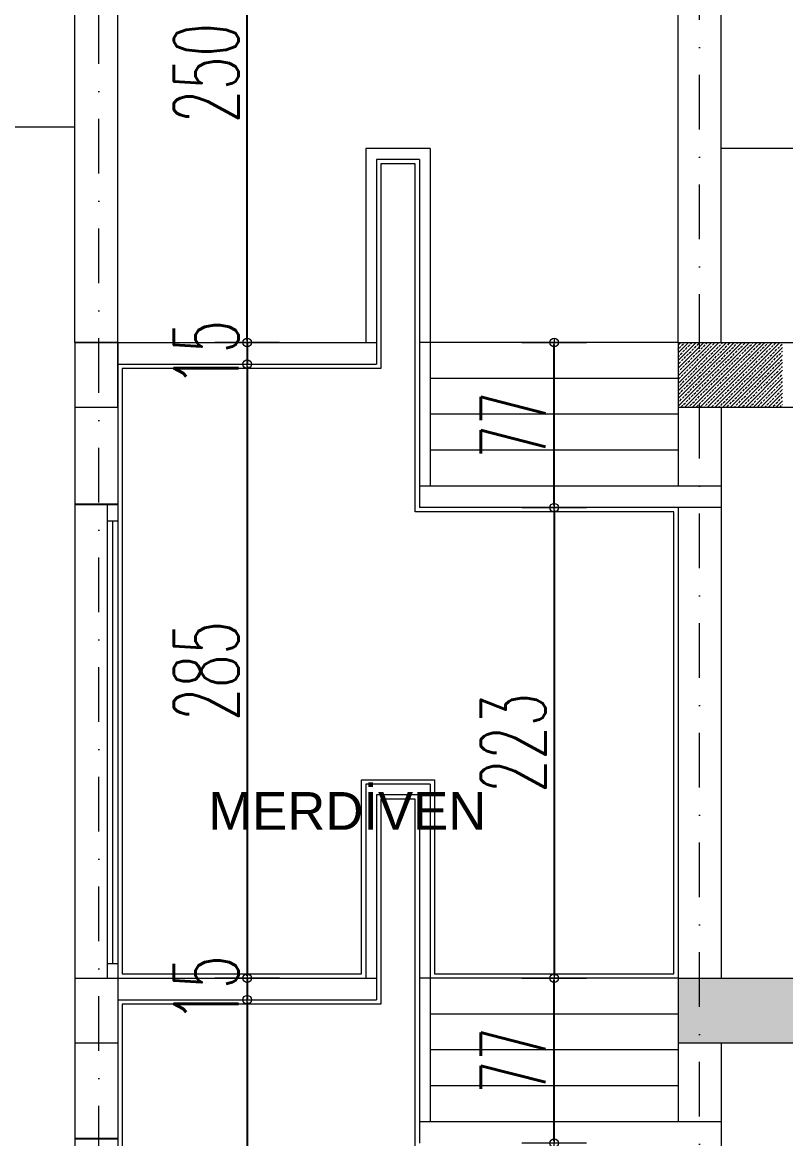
# Model space of a CAD drawing. Header units: millimetres. Extents: x -16104 to 67872, y -88009 to 12107.
# Drawn here: x 44321 to 44675, y -6003 to -5485 of the extents above; entities that cross this region are included whole.
import ezdxf

# ---------------------------------------------------------------- set-up
doc = ezdxf.new("R2010")
doc.units = ezdxf.units.MM
doc.linetypes.add('DASHDOTX2', pattern=[50.8, 25.4, -12.7, 0, -12.7])
doc.layers.get('0').update_dxf_attribs({"color": 241})
doc.layers.add('TARAMA', color=8, linetype='Continuous', lineweight=15)
doc.styles.add('DIM', font='Txttw.shx', dxfattribs={"width": 0.6})
doc.dimstyles.new('50', dxfattribs={"dimscale": 0, "dimtxt": 30, "dimasz": 1, "dimexe": 0, "dimexo": 2, "dimgap": 4, "dimtad": 1, "dimdec": 0, "dimzin": 0, "dimdsep": 46, "dimtxsty": 'DIM', "dimblk1": 'DOT', "dimblk2": 'DOT', "dimsah": 1, "dimcen": 1.5, "dimdle": 3, "dimse1": 1, "dimse2": 1, "dimclrd": 256, "dimclre": 9, "dimclrt": 256, "dimadec": 0, "dimazin": 0, "dimtfac": 0.24, "dimtdec": 0, "dimtix": 1, "dimtmove": 2, "dimatfit": 3, "dimldrblk": 'DOT', "dimfxl": 0, "dimtolj": 1, "dimtzin": 15, "dimarcsym": 0})

# ---------------------------------------------------------------- blocks, each defined once
blk = doc.blocks.new('DOT')
for p, q in [((0, 15), (0, -15)), ((-2, 0), (0, 0)), ((2, 0), (0, 0))]:
    blk.add_line(p, q)
blk.add_circle((0, 0), 2)
blk = doc.blocks.new('*D2752')
at = {"layer": 'Defpoints', "color": 0, "transparency": 16777216}
for p in [(44625.03, -5710.16), (44567.53, -5928.52), (44625.03, -5928.52)]:
    blk.add_point(p, dxfattribs=at)
at = {"layer": 'TARAMA', "lineweight": -2, "transparency": 16777216}
blk.add_line((44567.53, -5711.16), (44567.53, -5927.52), dxfattribs=at)
for p, rotation in [((44567.53, -5710.16), 90), ((44567.53, -5928.52), 270)]:
    blk.add_blockref('DOT', p, dxfattribs=dict(at, rotation=rotation))
at = {"layer": 'TARAMA', "transparency": 16777216, "insert": (44548.53, -5819.34), "char_height": 30, "attachment_point": 5, "rotation": 90, "style": 'DIM'}
blk.add_mtext('\\A1;223', dxfattribs=at)
blk = doc.blocks.new('*D2753')
at = {"layer": 'Defpoints', "color": 0, "transparency": 16777216}
for p in [(44425.03, -5633.52), (44425.03, -5643.52), (44425.03, -5643.52)]:
    blk.add_point(p, dxfattribs=at)
at = {"layer": 'TARAMA', "lineweight": -2, "transparency": 16777216}
for p, q in [((44425.03, -5632.52), (44425.03, -5631.52)), ((44425.03, -5633.52), (44425.03, -5643.52)), ((44425.03, -5644.52), (44425.03, -5645.52))]:
    blk.add_line(p, q, dxfattribs=at)
for p, rotation in [((44425.03, -5633.52), 270), ((44425.03, -5643.52), 90)]:
    blk.add_blockref('DOT', p, dxfattribs=dict(at, rotation=rotation))
at = {"layer": 'TARAMA', "transparency": 16777216, "insert": (44406.03, -5638.52), "char_height": 30, "attachment_point": 5, "rotation": 90, "style": 'DIM'}
blk.add_mtext('\\A1;15', dxfattribs=at)
blk = doc.blocks.new('*D2754')
at = {"layer": 'Defpoints', "color": 0, "transparency": 16777216}
for p in [(44425.03, -5643.52), (44425.03, -5928.52), (44425.03, -5928.52)]:
    blk.add_point(p, dxfattribs=at)
at = {"layer": 'TARAMA', "lineweight": -2, "transparency": 16777216}
blk.add_line((44425.03, -5644.52), (44425.03, -5927.52), dxfattribs=at)
for p, rotation in [((44425.03, -5643.52), 90), ((44425.03, -5928.52), 270)]:
    blk.add_blockref('DOT', p, dxfattribs=dict(at, rotation=rotation))
at = {"layer": 'TARAMA', "transparency": 16777216, "insert": (44406.03, -5786.02), "char_height": 30, "attachment_point": 5, "rotation": 90, "style": 'DIM'}
blk.add_mtext('\\A1;285', dxfattribs=at)
blk = doc.blocks.new('*D2639')
at = {"layer": 'Defpoints', "color": 0, "transparency": 16777216}
for p in [(44567.53, -5633.52), (44567.53, -5633.52), (44567.53, -5710.16)]:
    blk.add_point(p, dxfattribs=at)
at = {"layer": 'TARAMA', "lineweight": -2, "transparency": 16777216}
blk.add_line((44567.53, -5709.16), (44567.53, -5634.52), dxfattribs=at)
for p, rotation in [((44567.53, -5633.52), 90), ((44567.53, -5710.16), 270)]:
    blk.add_blockref('DOT', p, dxfattribs=dict(at, rotation=rotation))
at = {"layer": 'TARAMA', "transparency": 16777216, "insert": (44548.53, -5671.84), "char_height": 30, "attachment_point": 5, "rotation": 90, "style": 'DIM'}
blk.add_mtext('\\A1;77', dxfattribs=at)
blk = doc.blocks.new('*D2648')
at = {"layer": 'Defpoints', "color": 0, "transparency": 16777216}
for p in [(44425.03, -5928.52), (44425.03, -5938.52), (44425.03, -5938.52)]:
    blk.add_point(p, dxfattribs=at)
at = {"layer": 'TARAMA', "lineweight": -2, "transparency": 16777216}
for p, q in [((44425.03, -5927.52), (44425.03, -5926.52)), ((44425.03, -5928.52), (44425.03, -5938.52)), ((44425.03, -5939.52), (44425.03, -5940.52))]:
    blk.add_line(p, q, dxfattribs=at)
for p, rotation in [((44425.03, -5928.52), 270), ((44425.03, -5938.52), 90)]:
    blk.add_blockref('DOT', p, dxfattribs=dict(at, rotation=rotation))
at = {"layer": 'TARAMA', "transparency": 16777216, "insert": (44406.03, -5933.52), "char_height": 30, "attachment_point": 5, "rotation": 90, "style": 'DIM'}
blk.add_mtext('\\A1;15', dxfattribs=at)
blk = doc.blocks.new('*D2649')
at = {"layer": 'Defpoints', "color": 0, "transparency": 16777216}
for p in [(44425.03, -5938.52), (44425.03, -6223.52), (44425.03, -6223.52)]:
    blk.add_point(p, dxfattribs=at)
at = {"layer": 'TARAMA', "lineweight": -2, "transparency": 16777216}
blk.add_line((44425.03, -5939.52), (44425.03, -6222.52), dxfattribs=at)
for p, rotation in [((44425.03, -5938.52), 90), ((44425.03, -6223.52), 270)]:
    blk.add_blockref('DOT', p, dxfattribs=dict(at, rotation=rotation))
at = {"layer": 'TARAMA', "transparency": 16777216, "insert": (44406.03, -6081.02), "char_height": 30, "attachment_point": 5, "rotation": 90, "style": 'DIM'}
blk.add_mtext('\\A1;285', dxfattribs=at)
blk = doc.blocks.new('*D2650')
at = {"layer": 'Defpoints', "color": 0, "transparency": 16777216}
for p in [(44567.53, -5928.52), (44567.53, -5928.52), (44567.53, -6005.16)]:
    blk.add_point(p, dxfattribs=at)
at = {"layer": 'TARAMA', "lineweight": -2, "transparency": 16777216}
blk.add_line((44567.53, -6004.16), (44567.53, -5929.52), dxfattribs=at)
for p, rotation in [((44567.53, -5928.52), 90), ((44567.53, -6005.16), 270)]:
    blk.add_blockref('DOT', p, dxfattribs=dict(at, rotation=rotation))
at = {"layer": 'TARAMA', "transparency": 16777216, "insert": (44548.53, -5966.84), "char_height": 30, "attachment_point": 5, "rotation": 90, "style": 'DIM'}
blk.add_mtext('\\A1;77', dxfattribs=at)
blk = doc.blocks.new('*D2789')
at = {"layer": 'Defpoints', "color": 0, "transparency": 16777216}
for p in [(44425.03, -5383.52), (44425.03, -5383.52), (44425.03, -5633.52)]:
    blk.add_point(p, dxfattribs=at)
at = {"layer": 'TARAMA', "lineweight": -2, "transparency": 16777216}
blk.add_line((44425.03, -5632.52), (44425.03, -5384.52), dxfattribs=at)
for p, rotation in [((44425.03, -5383.52), 90), ((44425.03, -5633.52), 270)]:
    blk.add_blockref('DOT', p, dxfattribs=dict(at, rotation=rotation))
at = {"layer": 'TARAMA', "transparency": 16777216, "insert": (44406.03, -5508.52), "char_height": 30, "attachment_point": 5, "rotation": 90, "style": 'DIM'}
blk.add_mtext('\\A1;250', dxfattribs=at)

msp = doc.modelspace()

# ---------------------------------------------------------------- hatches: boundary and pattern name
at = {"layer": 'TARAMA'}
h = msp.add_hatch(dxfattribs=at)
h.set_pattern_fill('JIS_STN_2.5,_O', color=256)
h.set_pattern_definition([(45, (11195.8239, -24013.2224), (-1.76776695, 1.76776695), []), (45, (11197.5889, -24013.2224), (-1.76776695, 1.76776695), [1.2, -0.5])])
h.paths.add_polyline_path([(44625.03, -5928.52), (44625.03, -5958.52), (45669.53, -5958.52), (45669.53, -5928.52)])
h.paths.add_polyline_path([(44673.53, -5965.59), (44673.53, -5921.45), (44718.53, -5921.45), (44718.53, -5965.59)], flags=9)
h.paths.add_polyline_path([(45563.34, -5965.59), (45563.34, -5921.45), (45608.34, -5921.45), (45608.34, -5965.59)], flags=9)
h.paths.add_polyline_path([(45563.31, -5993.09), (45563.31, -5948.95), (45608.31, -5948.95), (45608.31, -5993.09)], flags=9)
h.paths.add_polyline_path([(45513.03, -5965.59), (45513.03, -5921.45), (45558.03, -5921.45), (45558.03, -5965.59)], flags=9)

# ---------------------------------------------------------------- linework, layer by layer
for p, q in [((44345.03, -5708.52), (44365.03, -5708.52)), ((44345.03, -6002.88), (44365.03, -6002.88))]:
    msp.add_line(p, q)
at = {"layer": 'TARAMA', "linetype": 'DASHDOTX2'}
for p, q in [((44356.19, -8100.05), (44356.19, -5206.35)), ((44635.02, -8130.6), (44635.02, -5236.91))]:
    msp.add_line(p, q, dxfattribs=at)
at = {"layer": 'TARAMA'}
for p, q in [((44345.03, -5633.52), (44345.03, -5393.52)), ((44365.03, -5633.52), (44365.03, -5393.52)), ((44625.03, -5633.52), (44625.03, -5393.52)), ((44645.03, -5633.52), (44645.03, -5393.52)), ((44345.03, -5533.52), (44185.34, -5533.52)), ((44480.03, -5543.52), (44480.03, -5633.52)), ((44510.03, -5543.52), (44480.03, -5543.52)), ((44510.03, -5543.52), (44510.03, -5700.16)), ((45015.03, -5543.52), (44645.03, -5543.52)), ((44485.03, -5548.52), (44485.03, -5643.52)), ((44505.03, -5548.52), (44485.03, -5548.52)), ((44505.03, -5548.52), (44505.03, -5710.16)), ((44345.03, -5633.52), (44365.03, -5633.52)), ((44345.03, -5633.52), (44345.03, -5928.52)), ((44365.03, -5633.52), (44365.03, -5928.52)), ((44365.03, -5633.52), (44485.03, -5633.52)), ((44625.03, -5633.52), (44505.03, -5633.52)), ((44625.03, -5634.79), (44626.3, -5633.52)), ((44625.03, -5638.32), (44629.83, -5633.52)), ((44625.03, -5641.86), (44633.37, -5633.52)), ((44625.03, -5645.39), (44636.9, -5633.52)), ((44625.03, -5648.93), (44640.44, -5633.52)), ((44625.03, -5652.47), (44643.97, -5633.52)), ((44625.03, -5656), (44647.51, -5633.52)), ((44625.03, -5659.54), (44651.05, -5633.52)), ((44625.03, -5663.07), (44654.58, -5633.52)), ((44625.03, -5633.52), (45689.53, -5633.52)), ((44625.03, -5633.52), (44625.03, -5700.16)), ((44625.03, -5636.55), (44625.07, -5636.51)), ((44625.43, -5636.15), (44626.27, -5635.31)), ((44626.63, -5634.95), (44627.48, -5634.1)), ((44627.83, -5633.75), (44628.06, -5633.52)), ((44628.12, -5663.52), (44658.12, -5633.52)), ((44628.4, -5636.72), (44629.24, -5635.87)), ((44629.6, -5635.52), (44630.45, -5634.67)), ((44630.8, -5634.32), (44631.6, -5633.52)), ((44631.37, -5637.28), (44632.21, -5636.44)), ((44631.65, -5663.52), (44661.65, -5633.52)), ((44632.57, -5636.08), (44633.42, -5635.23)), ((44633.77, -5634.88), (44634.62, -5634.03)), ((44634.97, -5633.68), (44635.13, -5633.52)), ((44635.19, -5663.52), (44665.19, -5633.52)), ((44635.54, -5636.65), (44636.39, -5635.8)), ((44636.74, -5635.45), (44637.59, -5634.6)), ((44637.94, -5634.24), (44638.67, -5633.52)), ((44638.51, -5637.21), (44639.36, -5636.37)), ((44638.72, -5663.52), (44668.72, -5633.52)), ((44639.71, -5636.01), (44640.56, -5635.16)), ((44640.91, -5634.81), (44641.76, -5633.96)), ((44642.11, -5633.61), (44642.2, -5633.52)), ((44642.26, -5663.52), (44672.26, -5633.52)), ((44642.68, -5636.58), (44643.53, -5635.73)), ((44643.88, -5635.38), (44644.73, -5634.53)), ((44645.08, -5634.17), (44645.74, -5633.52)), ((44645.65, -5637.14), (44646.5, -5636.29)), ((44645.79, -5663.52), (44673.53, -5635.79)), ((44646.85, -5635.94), (44647.7, -5635.09)), ((44648.05, -5634.74), (44648.9, -5633.89)), ((44648.62, -5637.71), (44649.47, -5636.86)), ((44649.26, -5633.54), (44649.28, -5633.52)), ((44649.82, -5636.51), (44650.67, -5635.66)), ((44651.02, -5635.31), (44651.87, -5634.46)), ((44652.22, -5634.1), (44652.81, -5633.52)), ((44652.79, -5637.07), (44653.64, -5636.22)), ((44653.99, -5635.87), (44654.84, -5635.02)), ((44655.19, -5634.67), (44656.04, -5633.82)), ((44655.76, -5637.64), (44656.61, -5636.79)), ((44656.96, -5636.44), (44657.81, -5635.59)), ((44658.16, -5635.23), (44659.01, -5634.39)), ((44659.37, -5634.03), (44659.88, -5633.52)), ((44659.93, -5637), (44660.78, -5636.15)), ((44661.13, -5635.8), (44661.98, -5634.95)), ((44662.34, -5634.6), (44663.19, -5633.75)), ((44662.9, -5637.57), (44663.75, -5636.72)), ((44664.1, -5636.37), (44664.95, -5635.52)), ((44665.31, -5635.16), (44666.15, -5634.32)), ((44666.51, -5633.96), (44666.95, -5633.52)), ((44667.07, -5636.93), (44667.92, -5636.08)), ((44668.28, -5635.73), (44669.12, -5634.88)), ((44669.48, -5634.53), (44670.33, -5633.68)), ((44670.04, -5637.5), (44670.89, -5636.65)), ((44671.25, -5636.29), (44672.09, -5635.45)), ((44672.45, -5635.09), (44673.3, -5634.24)), ((44625.03, -5640.09), (44625.64, -5639.48)), ((44625.99, -5639.12), (44626.84, -5638.27)), ((44626.56, -5642.09), (44627.41, -5641.24)), ((44627.19, -5637.92), (44628.04, -5637.07)), ((44627.76, -5640.89), (44628.61, -5640.04)), ((44628.96, -5639.69), (44629.81, -5638.84)), ((44629.53, -5642.66), (44630.38, -5641.81)), ((44630.16, -5638.49), (44631.01, -5637.64)), ((44630.73, -5641.46), (44631.58, -5640.61)), ((44631.93, -5640.25), (44632.78, -5639.41)), ((44633.13, -5639.05), (44633.98, -5638.2)), ((44633.7, -5642.02), (44634.55, -5641.17)), ((44634.34, -5637.85), (44635.18, -5637)), ((44634.9, -5640.82), (44635.75, -5639.97)), ((44636.1, -5639.62), (44636.95, -5638.77)), ((44636.67, -5642.59), (44637.52, -5641.74)), ((44637.3, -5638.42), (44638.15, -5637.57)), ((44637.87, -5641.39), (44638.72, -5640.54)), ((44639.07, -5640.18), (44639.92, -5639.34)), ((44640.27, -5638.98), (44641.12, -5638.13)), ((44640.84, -5641.95), (44641.69, -5641.1)), ((44641.48, -5637.78), (44642.33, -5636.93)), ((44642.04, -5640.75), (44642.89, -5639.9)), ((44643.24, -5639.55), (44644.09, -5638.7)), ((44643.81, -5642.52), (44644.66, -5641.67)), ((44644.45, -5638.35), (44645.3, -5637.5)), ((44645.01, -5641.32), (44645.86, -5640.47)), ((44646.21, -5640.11), (44647.06, -5639.26)), ((44647.42, -5638.91), (44648.27, -5638.06)), ((44647.98, -5641.88), (44648.83, -5641.03)), ((44649.18, -5640.68), (44650.03, -5639.83)), ((44649.33, -5663.52), (44673.53, -5639.32)), ((44650.39, -5639.48), (44651.23, -5638.63)), ((44650.95, -5642.45), (44651.8, -5641.6)), ((44651.59, -5638.27), (44652.44, -5637.43)), ((44652.15, -5641.24), (44653, -5640.4)), ((44653.36, -5640.04), (44654.2, -5639.19)), ((44654.56, -5638.84), (44655.41, -5637.99)), ((44655.12, -5641.81), (44655.97, -5640.96)), ((44656.33, -5640.61), (44657.17, -5639.76)), ((44657.53, -5639.41), (44658.38, -5638.56)), ((44658.09, -5642.38), (44658.94, -5641.53)), ((44658.73, -5638.2), (44659.58, -5637.36)), ((44659.3, -5641.17), (44660.14, -5640.33)), ((44660.5, -5639.97), (44661.35, -5639.12)), ((44661.7, -5638.77), (44662.55, -5637.92)), ((44662.27, -5641.74), (44663.11, -5640.89)), ((44663.47, -5640.54), (44664.32, -5639.69)), ((44664.67, -5639.34), (44665.52, -5638.49)), ((44665.24, -5642.31), (44666.08, -5641.46)), ((44665.87, -5638.13), (44666.72, -5637.28)), ((44666.44, -5641.1), (44667.29, -5640.25)), ((44667.64, -5639.9), (44668.49, -5639.05)), ((44668.21, -5642.87), (44669.05, -5642.02)), ((44668.84, -5638.7), (44669.69, -5637.85)), ((44669.41, -5641.67), (44670.26, -5640.82)), ((44670.61, -5640.47), (44671.46, -5639.62)), ((44671.81, -5639.26), (44672.66, -5638.42)), ((44672.38, -5642.23), (44673.23, -5641.39)), ((44673.01, -5638.06), (44673.53, -5637.55)), ((44365.03, -5643.52), (44485.03, -5643.52)), ((44625.03, -5647.16), (44625.57, -5646.62)), ((44625.35, -5643.3), (44626.2, -5642.45)), ((44625.92, -5646.27), (44626.77, -5645.42)), ((44627.12, -5645.06), (44627.97, -5644.21)), ((44627.69, -5648.03), (44628.54, -5647.18)), ((44628.32, -5643.86), (44629.17, -5643.01)), ((44628.89, -5646.83), (44629.74, -5645.98)), ((44630.09, -5645.63), (44630.94, -5644.78)), ((44631.29, -5644.43), (44632.14, -5643.58)), ((44631.86, -5647.4), (44632.71, -5646.55)), ((44632.5, -5643.22), (44633.35, -5642.38)), ((44633.06, -5646.19), (44633.91, -5645.35)), ((44634.26, -5644.99), (44635.11, -5644.14)), ((44634.83, -5647.96), (44635.68, -5647.11)), ((44635.47, -5643.79), (44636.31, -5642.94)), ((44636.03, -5646.76), (44636.88, -5645.91)), ((44637.23, -5645.56), (44638.08, -5644.71)), ((44638.44, -5644.36), (44639.28, -5643.51)), ((44639, -5647.33), (44639.85, -5646.48)), ((44639.64, -5643.15), (44640.49, -5642.31)), ((44640.2, -5646.12), (44641.05, -5645.28)), ((44641.41, -5644.92), (44642.25, -5644.07)), ((44641.97, -5647.89), (44642.82, -5647.04)), ((44642.61, -5643.72), (44643.46, -5642.87)), ((44643.17, -5646.69), (44644.02, -5645.84)), ((44644.38, -5645.49), (44645.22, -5644.64)), ((44645.58, -5644.29), (44646.43, -5643.44)), ((44646.14, -5647.26), (44646.99, -5646.41)), ((44646.78, -5643.08), (44647.63, -5642.23)), ((44647.35, -5646.05), (44648.19, -5645.2)), ((44648.55, -5644.85), (44649.4, -5644)), ((44649.11, -5647.82), (44649.96, -5646.97)), ((44649.75, -5643.65), (44650.6, -5642.8)), ((44650.32, -5646.62), (44651.16, -5645.77)), ((44651.52, -5645.42), (44652.37, -5644.57)), ((44652.72, -5644.21), (44653.57, -5643.37)), ((44652.87, -5663.52), (44673.53, -5642.86)), ((44653.29, -5647.18), (44654.13, -5646.34)), ((44653.92, -5643.01), (44654.77, -5642.16)), ((44654.49, -5645.98), (44655.34, -5645.13)), ((44655.69, -5644.78), (44656.54, -5643.93)), ((44656.26, -5647.75), (44657.1, -5646.9)), ((44656.4, -5663.52), (44673.53, -5646.39)), ((44656.89, -5643.58), (44657.74, -5642.73)), ((44657.46, -5646.55), (44658.31, -5645.7)), ((44658.66, -5645.35), (44659.51, -5644.5)), ((44659.86, -5644.14), (44660.71, -5643.3)), ((44660.43, -5647.11), (44661.28, -5646.27)), ((44661.06, -5642.94), (44661.91, -5642.09)), ((44661.63, -5645.91), (44662.48, -5645.06)), ((44662.83, -5644.71), (44663.68, -5643.86)), ((44663.4, -5647.68), (44664.25, -5646.83)), ((44664.03, -5643.51), (44664.88, -5642.66)), ((44664.6, -5646.48), (44665.45, -5645.63)), ((44665.8, -5645.28), (44666.65, -5644.43)), ((44667, -5644.07), (44667.85, -5643.22)), ((44667.57, -5647.04), (44668.42, -5646.19)), ((44668.77, -5645.84), (44669.62, -5644.99)), ((44669.97, -5644.64), (44670.82, -5643.79)), ((44670.54, -5647.61), (44671.39, -5646.76)), ((44671.18, -5643.44), (44672.02, -5642.59)), ((44671.74, -5646.41), (44672.59, -5645.56)), ((44672.94, -5645.2), (44673.53, -5644.62)), ((44625.03, -5650.18), (44510.03, -5650.18)), ((44625.28, -5650.44), (44626.13, -5649.59)), ((44626.49, -5649.24), (44627.33, -5648.39)), ((44627.05, -5652.2), (44627.9, -5651.36)), ((44628.25, -5651), (44629.1, -5650.15)), ((44629.46, -5649.8), (44630.3, -5648.95)), ((44630.02, -5652.77), (44630.87, -5651.92)), ((44630.66, -5648.6), (44631.51, -5647.75)), ((44631.22, -5651.57), (44632.07, -5650.72)), ((44632.43, -5650.37), (44633.27, -5649.52)), ((44633.63, -5649.16), (44634.48, -5648.32)), ((44634.19, -5652.13), (44635.04, -5651.29)), ((44635.4, -5650.93), (44636.24, -5650.08)), ((44636.6, -5649.73), (44637.45, -5648.88)), ((44637.16, -5652.7), (44638.01, -5651.85)), ((44637.8, -5648.53), (44638.65, -5647.68)), ((44638.37, -5651.5), (44639.21, -5650.65)), ((44639.57, -5650.3), (44640.42, -5649.45)), ((44640.13, -5653.27), (44640.98, -5652.42)), ((44640.77, -5649.09), (44641.62, -5648.25)), ((44641.34, -5652.06), (44642.18, -5651.21)), ((44642.54, -5650.86), (44643.39, -5650.01)), ((44643.74, -5649.66), (44644.59, -5648.81)), ((44644.31, -5652.63), (44645.15, -5651.78)), ((44644.94, -5648.46), (44645.79, -5647.61)), ((44645.51, -5651.43), (44646.36, -5650.58)), ((44646.71, -5650.22), (44647.56, -5649.38)), ((44647.28, -5653.19), (44648.12, -5652.35)), ((44647.91, -5649.02), (44648.76, -5648.17)), ((44648.48, -5651.99), (44649.33, -5651.14)), ((44649.68, -5650.79), (44650.53, -5649.94)), ((44650.88, -5649.59), (44651.73, -5648.74)), ((44651.45, -5652.56), (44652.3, -5651.71)), ((44652.08, -5648.39), (44652.93, -5647.54)), ((44652.65, -5651.36), (44653.5, -5650.51)), ((44653.85, -5650.15), (44654.7, -5649.31)), ((44654.42, -5653.12), (44655.27, -5652.28)), ((44655.05, -5648.95), (44655.9, -5648.1)), ((44655.62, -5651.92), (44656.47, -5651.07)), ((44656.82, -5650.72), (44657.67, -5649.87)), ((44658.02, -5649.52), (44658.87, -5648.67)), ((44658.59, -5652.49), (44659.44, -5651.64)), ((44659.23, -5648.32), (44660.07, -5647.47)), ((44659.79, -5651.29), (44660.64, -5650.44)), ((44659.94, -5663.52), (44673.53, -5649.93)), ((44660.99, -5650.08), (44661.84, -5649.24)), ((44661.56, -5653.05), (44662.41, -5652.2)), ((44662.2, -5648.88), (44663.04, -5648.03)), ((44662.76, -5651.85), (44663.61, -5651)), ((44663.96, -5650.65), (44664.81, -5649.8)), ((44665.16, -5649.45), (44666.01, -5648.6)), ((44665.73, -5652.42), (44666.58, -5651.57)), ((44666.37, -5648.25), (44667.22, -5647.4)), ((44666.93, -5651.21), (44667.78, -5650.37)), ((44668.13, -5650.01), (44668.98, -5649.16)), ((44668.7, -5652.98), (44669.55, -5652.13)), ((44669.34, -5648.81), (44670.19, -5647.96)), ((44669.9, -5651.78), (44670.75, -5650.93)), ((44671.1, -5650.58), (44671.95, -5649.73)), ((44672.31, -5649.38), (44673.16, -5648.53)), ((44672.87, -5652.35), (44673.53, -5651.69)), ((44673.51, -5648.17), (44673.53, -5648.16)), ((44625.03, -5654.23), (44625.5, -5653.76)), ((44625.21, -5657.58), (44626.06, -5656.73)), ((44625.85, -5653.41), (44626.7, -5652.56)), ((44626.42, -5656.38), (44627.26, -5655.53)), ((44627.62, -5655.17), (44628.47, -5654.33)), ((44628.18, -5658.14), (44629.03, -5657.3)), ((44628.82, -5653.97), (44629.67, -5653.12)), ((44629.39, -5656.94), (44630.23, -5656.09)), ((44630.59, -5655.74), (44631.44, -5654.89)), ((44631.79, -5654.54), (44632.64, -5653.69)), ((44632.36, -5657.51), (44633.2, -5656.66)), ((44632.99, -5653.34), (44633.84, -5652.49)), ((44633.56, -5656.31), (44634.41, -5655.46)), ((44634.76, -5655.1), (44635.61, -5654.26)), ((44635.33, -5658.07), (44636.17, -5657.23)), ((44635.96, -5653.9), (44636.81, -5653.05)), ((44636.53, -5656.87), (44637.38, -5656.02)), ((44637.73, -5655.67), (44638.58, -5654.82)), ((44638.93, -5654.47), (44639.78, -5653.62)), ((44639.5, -5657.44), (44640.35, -5656.59)), ((44640.7, -5656.24), (44641.55, -5655.39)), ((44641.9, -5655.03), (44642.75, -5654.18)), ((44642.47, -5658), (44643.32, -5657.15)), ((44643.1, -5653.83), (44643.95, -5652.98)), ((44643.67, -5656.8), (44644.52, -5655.95)), ((44644.87, -5655.6), (44645.72, -5654.75)), ((44646.07, -5654.4), (44646.92, -5653.55)), ((44646.64, -5657.37), (44647.49, -5656.52)), ((44647.84, -5656.16), (44648.69, -5655.32)), ((44649.04, -5654.96), (44649.89, -5654.11)), ((44649.61, -5657.93), (44650.46, -5657.08)), ((44650.24, -5653.76), (44651.09, -5652.91)), ((44650.81, -5656.73), (44651.66, -5655.88)), ((44652.01, -5655.53), (44652.86, -5654.68)), ((44653.21, -5654.33), (44654.06, -5653.48)), ((44653.78, -5657.3), (44654.63, -5656.45)), ((44654.98, -5656.09), (44655.83, -5655.25)), ((44656.18, -5654.89), (44657.03, -5654.04)), ((44656.75, -5657.86), (44657.6, -5657.01)), ((44657.39, -5653.69), (44658.24, -5652.84)), ((44657.95, -5656.66), (44658.8, -5655.81)), ((44659.15, -5655.46), (44660, -5654.61)), ((44659.72, -5658.43), (44660.57, -5657.58)), ((44660.36, -5654.26), (44661.21, -5653.41)), ((44660.92, -5657.23), (44661.77, -5656.38)), ((44662.12, -5656.02), (44662.97, -5655.17)), ((44663.33, -5654.82), (44664.17, -5653.97)), ((44663.47, -5663.52), (44673.53, -5653.46)), ((44663.89, -5657.79), (44664.74, -5656.94)), ((44664.53, -5653.62), (44665.38, -5652.77)), ((44665.09, -5656.59), (44665.94, -5655.74)), ((44666.3, -5655.39), (44667.14, -5654.54)), ((44666.86, -5658.36), (44667.71, -5657.51)), ((44667.01, -5663.52), (44673.53, -5657)), ((44667.5, -5654.18), (44668.35, -5653.34)), ((44668.06, -5657.15), (44668.91, -5656.31)), ((44669.27, -5655.95), (44670.11, -5655.1)), ((44670.47, -5654.75), (44671.32, -5653.9)), ((44671.03, -5657.72), (44671.88, -5656.87)), ((44671.67, -5653.55), (44672.52, -5652.7)), ((44672.24, -5656.52), (44673.08, -5655.67)), ((44673.44, -5655.32), (44673.53, -5655.23)), ((44625.03, -5661.3), (44625.43, -5660.9)), ((44625.78, -5660.55), (44626.63, -5659.7)), ((44626.35, -5663.52), (44627.19, -5662.67)), ((44626.98, -5659.35), (44627.83, -5658.5)), ((44627.55, -5662.32), (44628.4, -5661.47)), ((44628.75, -5661.11), (44629.6, -5660.27)), ((44629.95, -5659.91), (44630.8, -5659.06)), ((44630.52, -5662.88), (44631.37, -5662.03)), ((44631.15, -5658.71), (44632, -5657.86)), ((44631.72, -5661.68), (44632.57, -5660.83)), ((44632.92, -5660.48), (44633.77, -5659.63)), ((44633.49, -5663.45), (44634.34, -5662.6)), ((44634.12, -5659.28), (44634.97, -5658.43)), ((44634.69, -5662.25), (44635.54, -5661.4)), ((44635.89, -5661.04), (44636.74, -5660.2)), ((44637.09, -5659.84), (44637.94, -5658.99)), ((44637.66, -5662.81), (44638.51, -5661.96)), ((44638.29, -5658.64), (44639.14, -5657.79)), ((44638.86, -5661.61), (44639.71, -5660.76)), ((44640.06, -5660.41), (44640.91, -5659.56)), ((44640.63, -5663.38), (44641.48, -5662.53)), ((44641.26, -5659.21), (44642.11, -5658.36)), ((44641.83, -5662.18), (44642.68, -5661.33)), ((44643.03, -5660.97), (44643.88, -5660.12)), ((44644.23, -5659.77), (44645.08, -5658.92)), ((44644.8, -5662.74), (44645.65, -5661.89)), ((44645.44, -5658.57), (44646.29, -5657.72)), ((44646, -5661.54), (44646.85, -5660.69)), ((44647.2, -5660.34), (44648.05, -5659.49)), ((44647.77, -5663.31), (44648.62, -5662.46)), ((44648.41, -5659.13), (44649.26, -5658.29)), ((44648.97, -5662.1), (44649.82, -5661.26)), ((44650.17, -5660.9), (44651.02, -5660.05)), ((44651.38, -5659.7), (44652.22, -5658.85)), ((44651.94, -5662.67), (44652.79, -5661.82)), ((44652.58, -5658.5), (44653.43, -5657.65)), ((44653.14, -5661.47), (44653.99, -5660.62)), ((44654.35, -5660.27), (44655.19, -5659.42)), ((44654.91, -5663.24), (44655.76, -5662.39)), ((44655.55, -5659.06), (44656.4, -5658.22)), ((44656.11, -5662.03), (44656.96, -5661.19)), ((44657.32, -5660.83), (44658.16, -5659.98)), ((44658.52, -5659.63), (44659.37, -5658.78)), ((44659.08, -5662.6), (44659.93, -5661.75)), ((44660.29, -5661.4), (44661.13, -5660.55)), ((44661.49, -5660.2), (44662.34, -5659.35)), ((44662.05, -5663.17), (44662.9, -5662.32)), ((44662.69, -5658.99), (44663.54, -5658.14)), ((44663.26, -5661.96), (44664.1, -5661.11)), ((44664.46, -5660.76), (44665.31, -5659.91)), ((44665.66, -5659.56), (44666.51, -5658.71)), ((44666.23, -5662.53), (44667.07, -5661.68)), ((44667.43, -5661.33), (44668.28, -5660.48)), ((44668.63, -5660.12), (44669.48, -5659.28)), ((44669.2, -5663.09), (44670.04, -5662.25)), ((44669.83, -5658.92), (44670.68, -5658.07)), ((44670.4, -5661.89), (44671.25, -5661.04)), ((44670.54, -5663.52), (44673.53, -5660.53)), ((44671.6, -5660.69), (44672.45, -5659.84)), ((44672.8, -5659.49), (44673.53, -5658.76)), ((44673.37, -5662.46), (44673.53, -5662.3)), ((44345.03, -5663.52), (44365.03, -5663.52)), ((44625.03, -5666.84), (44510.03, -5666.84)), ((44625.03, -5663.52), (45689.53, -5663.52)), ((44629.88, -5663.52), (44630.16, -5663.24)), ((44636.95, -5663.52), (44637.3, -5663.17)), ((44644.02, -5663.52), (44644.45, -5663.09)), ((44645.03, -5663.52), (44645.03, -5928.52)), ((44651.09, -5663.52), (44651.59, -5663.02)), ((44658.17, -5663.52), (44658.73, -5662.95)), ((44665.24, -5663.52), (44665.87, -5662.88)), ((44668.77, -5663.52), (44668.84, -5663.45)), ((44672.31, -5663.52), (44673.01, -5662.81)), ((44625.03, -5683.5), (44510.03, -5683.5)), ((44645.03, -5700.16), (44505.03, -5700.16)), ((44360.03, -5708.52), (44360.03, -5928.52)), ((44365.03, -5708.52), (44365.03, -5928.52)), ((44645.03, -5710.16), (44505.03, -5710.16)), ((44625.03, -5710.16), (44625.03, -5928.52)), ((44360.03, -5716.3), (44365.03, -5716.3)), ((44362.53, -5716.3), (44362.53, -5921.75)), ((44480.03, -5838.52), (44480.03, -5928.52)), ((44510.03, -5838.52), (44480.03, -5838.52)), ((44480.03, -5838.52), (44480.03, -5928.52)), ((44510.03, -5838.52), (44480.03, -5838.52)), ((44510.03, -5838.52), (44510.03, -5995.16)), ((44510.03, -5838.52), (44510.03, -5995.16)), ((44485.03, -5843.52), (44485.03, -5938.52)), ((44505.03, -5843.52), (44485.03, -5843.52)), ((44485.03, -5843.52), (44485.03, -5938.52)), ((44505.03, -5843.52), (44485.03, -5843.52)), ((44505.03, -5843.52), (44505.03, -6005.16)), ((44505.03, -5843.52), (44505.03, -6005.16)), ((44345.03, -5920.33), (44345.03, -6223.52)), ((44360.03, -5921.75), (44365.03, -5921.75)), ((44345.03, -5928.52), (44365.03, -5928.52)), ((44365.03, -5928.52), (44365.03, -6223.52)), ((44365.03, -5928.52), (44485.03, -5928.52)), ((44365.03, -5928.52), (44365.03, -6223.52)), ((44625.03, -5928.52), (44505.03, -5928.52)), ((44625.03, -5928.52), (45669.53, -5928.52)), ((44625.03, -5928.52), (44625.03, -5995.16)), ((44365.03, -5938.52), (44485.03, -5938.52)), ((44625.03, -5945.18), (44510.03, -5945.18)), ((44345.03, -5958.52), (44365.03, -5958.52)), ((44625.03, -5961.84), (44510.03, -5961.84)), ((44625.03, -5958.52), (45669.53, -5958.52)), ((44645.03, -5958.52), (44645.03, -6223.52)), ((44625.03, -5978.5), (44510.03, -5978.5)), ((44645.03, -5995.16), (44505.03, -5995.16))]:
    msp.add_line(p, q, dxfattribs=at)
for points in [[(44367.03, -5926.52), (44478.03, -5926.52), (44478.03, -5836.52), (44512.03, -5836.52), (44512.03, -5926.52), (44623.03, -5926.52), (44623.03, -5712.16), (44503.03, -5712.16), (44503.03, -5550.52), (44487.03, -5550.52), (44487.03, -5645.52), (44367.03, -5645.52)], [(44367.03, -6221.52), (44478.03, -6221.52), (44478.03, -6131.52), (44512.03, -6131.52), (44512.03, -6221.52), (44623.03, -6221.52), (44623.03, -6007.16), (44503.03, -6007.16), (44503.03, -5845.52), (44487.03, -5845.52), (44487.03, -5940.52), (44367.03, -5940.52)]]:
    msp.add_lwpolyline(points, close=True, dxfattribs=at)
for points in [[(44365.03, -5633.52), (44345.03, -5633.52)], [(44345.03, -5663.52), (44365.03, -5663.52), (44365.03, -5633.52)]]:
    msp.add_lwpolyline(points, dxfattribs=at)

# ---------------------------------------------------------------- texts
at = {"layer": 'TARAMA', "insert": (44536, -5859.67), "char_height": 17.5, "width": 1076.8413, "attachment_point": 9}
msp.add_mtext('{\\fArial|b0|i0|c162|p34;MERDİVEN}', dxfattribs=at)

# ---------------------------------------------------------------- dimensions: what is measured, and where the dimension line sits
at = {"layer": 'TARAMA'}
for base, p1, p2, picture, middle in [((44425.03, -5383.52), (44425.03, -5633.52), (44425.03, -5383.52), '*D2789', (44406.03, -5508.52)), ((44567.53, -5633.52), (44567.53, -5710.16), (44567.53, -5633.52), '*D2639', (44548.53, -5671.84)), ((44425.03, -5928.52), (44425.03, -5643.52), (44425.03, -5928.52), '*D2754', (44406.03, -5786.02)), ((44567.53, -5928.52), (44567.53, -6005.16), (44567.53, -5928.52), '*D2650', (44548.53, -5966.84)), ((44425.03, -6223.52), (44425.03, -5938.52), (44425.03, -6223.52), '*D2649', (44406.03, -6081.02))]:
    dim = msp.add_linear_dim(base=base, p1=p1, p2=p2, angle=90, dimstyle='50', override={"dimscale": 1}, dxfattribs=at)
    dim.commit()
    dim.dimension.update_dxf_attribs({"geometry": picture, "text_midpoint": middle})
for base, p1, p2, text, picture, middle in [((44425.03, -5643.52), (44425.03, -5633.52), (44425.03, -5643.52), '15', '*D2753', (44406.03, -5638.52)), ((44567.53, -5928.52), (44625.03, -5710.16), (44625.03, -5928.52), '223', '*D2752', (44548.53, -5819.34)), ((44425.03, -5938.52), (44425.03, -5928.52), (44425.03, -5938.52), '15', '*D2648', (44406.03, -5933.52))]:
    dim = msp.add_linear_dim(base=base, p1=p1, p2=p2, angle=90, text=text, dimstyle='50', override={"dimscale": 1}, dxfattribs=at)
    dim.commit()
    dim.dimension.update_dxf_attribs({"geometry": picture, "text_midpoint": middle})

doc.saveas('drawing.dxf')
